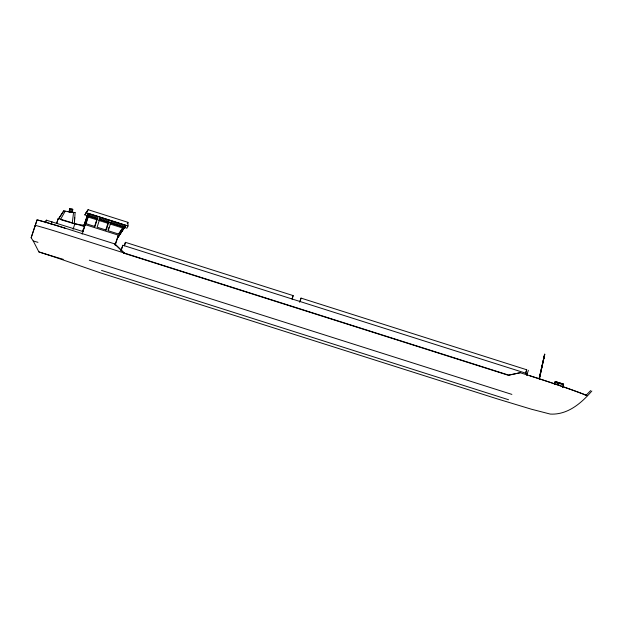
<?xml version="1.0" encoding="UTF-8"?>
<svg xmlns="http://www.w3.org/2000/svg" width="623" height="623" viewBox="0 0 623 623"><rect width="100%" height="100%" fill="white"/><g stroke="black" fill="none" stroke-linecap="round" stroke-linejoin="round"><path stroke-width="0.93" d="M82.999 231.203L84.806 225.401L74.363 223.813L75.095 212.607L63.702 210.979L58.383 219.078M74.448 221.212L74.698 217.458M74.363 223.813L72.252 223.089L73.592 212.326M72.369 212.217L69.153 211.742L69.566 208.869L72.79 209.344L72.369 212.217L71.879 212.186M70.056 208.907L69.644 211.773L69.153 211.742M70.788 211.929L71.201 209.055M71.918 212.108L72.33 209.235M543.599 358.7L543.895 358.233L543.684 358.755M539.448 378.823L544.689 354.23L539.027 378.737M539.331 378.807L544.814 354.261M539.214 378.761L544.58 354.214M124.507 245.859L125.425 242.339L293.145 295.598L292.226 299.126M300.107 301.625L301.026 298.106L526.7 369.766L525.781 373.294M33.237 241.031L31.15 237.776L37.092 219.818A42.099 1.908 17.6 0 1 65.002 228.127L114.819 243.943L124.133 252.993L114.796 243.99M37.092 219.818L31.15 237.776M45.534 222.761L46.351 220.168L82.991 231.561M51.148 224.303L51.966 221.71M56.506 223.657L58.243 218.486L84.463 226.593M56.786 223.096L58.243 218.486M73.093 229.287L74.853 223.758M83.887 225.635L88.147 213.393L125.784 225.347L117.911 237.456L125.784 225.347M87.773 214.538L83.965 225.417M83.941 225.861L88.147 213.393M82.789 231.04L83.607 228.446M82.828 231.219L83.708 228.454M82.166 234.155L85.18 224.646L84.494 226.024M85.608 224.039L87.851 216.944L96.721 219.763L94.478 226.858M105.645 230.401L107.896 223.314L98.621 220.371M108.028 230.183L108.869 227.52M115.029 244.637L118.386 235.198L115.169 245.33M120.909 250.142L122.887 245.26L527.479 373.745L526.902 375.544M121.041 251.069L122.887 245.26M528.359 370.296L526.887 374.945L527.479 373.745M554.47 383.877L555.14 381.852L563.441 384.492L562.452 387.498M554.322 384.5L555.288 381.556L563.62 384.134L562.624 387.14M124.265 245.633L125.425 242.339M291.985 298.9L293.145 295.598M299.577 302.225L301.026 298.106M525.539 373.068L526.7 369.766M84.455 224.459L84.969 223.384M118.915 235.79L119.585 234.435M125.106 226.344L119.273 235.073M34.39 227.255L35.34 225.347A42.099 1.908 17.6 0 1 63.25 233.656L508.796 375.147L520.213 372.741L529.924 375.77A71.435 3.24 17.6 0 1 586.002 395.099L587.325 395.66L585.885 395.34M45.549 221.788L46.351 220.168M591.85 391.01C581.282 403.291 567.537 415.066 550.226 414.069L531.364 409.202L496.928 398.767L100.334 272.835L62.962 259.9A48.75 2.212 17.6 0 0 38.906 251.957L33.26 240.984L37.964 242.331M58.328 219.179L63.702 210.979M97.655 218.938L84.853 214.873L88.108 209.686L127.956 222.341L128.034 225.978L126.913 228.228L100.396 219.81M88.108 209.686L84.853 214.873M124.795 226.99L118.58 236.46M127.24 223.797L127.956 222.341M555.14 381.852L561.487 384.134M555.288 381.556L563.62 384.134M124.102 228.376L124.421 227.738M86.768 216.57L87.243 215.644M60.462 219.623L65.181 211.142M119.079 233.695L122.365 228.882M584.95 395.013L586.087 395.262L590.612 390.613M508.796 375.147L520.236 372.694M72.79 209.344L71.154 209.157M67.891 211.734L69.745 212.022M71.606 212.303L75.095 212.607M63.671 211.049L65.103 211.314M69.566 208.869L70.025 208.978M38.19 220.192L41.702 221.157A40.978 1.861 17.6 0 1 65.018 228.189M61.366 219.888L72.252 223.089M89.315 260.219L511.88 394.398M85.966 212.614L128.034 225.978M87.103 215.503L98.169 219.016M99.096 219.312L109.243 222.528M110.154 222.816L124.74 227.45M109.991 223.976L122.91 228.08M84.635 224.451L118.954 235.354M123.471 253.055L508.656 375.381M529.854 375.801L529.9 375.817A70.251 3.185 17.6 0 1 581.103 393.3M101.533 270.421L508.547 399.732M585.044 394.826L586.087 395.262M581.937 393.619A70.251 3.185 17.6 0 1 584.304 394.53M63.242 259.332A48.75 2.212 17.6 0 1 38.93 251.91M556.658 384.368A1.16 1.145 -56.5 0 1 558.776 385.022M556.58 384.313A1.16 1.145 -56.5 0 1 558.699 384.967M88.894 214.842L86.083 223.704L94.953 226.523L97.764 217.661L88.894 214.842M99.937 218.346L97.126 227.216L106.26 230.113L109.072 221.251L99.937 218.346M111.034 221.874L108.223 230.736L118.479 233.991L123.954 225.978L111.034 221.874"/></g></svg>
